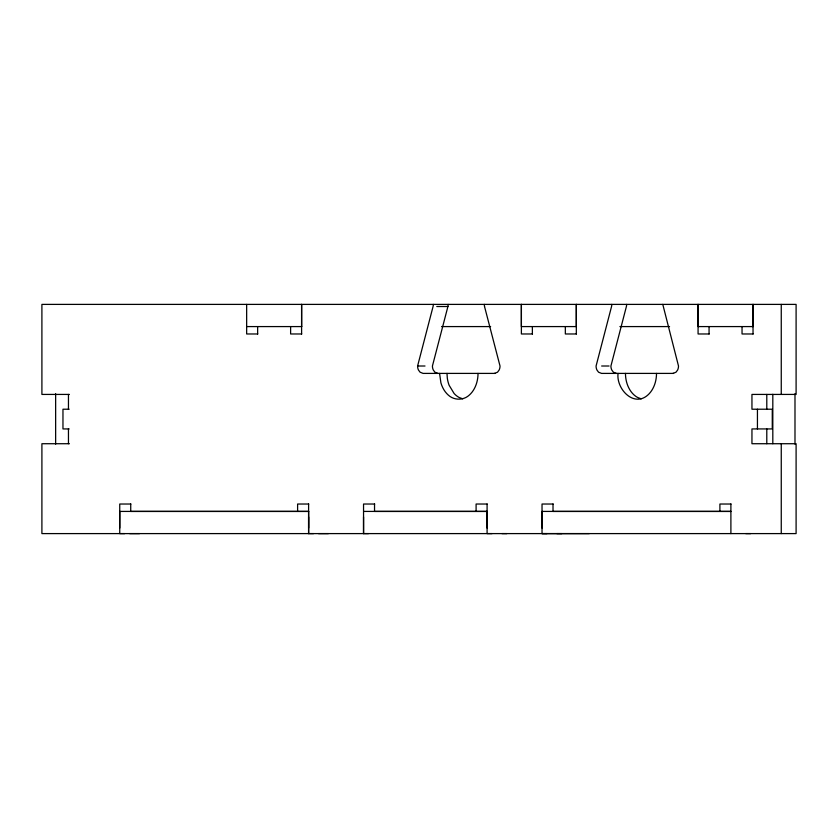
<?xml version="1.0" encoding="UTF-8"?>
<svg xmlns="http://www.w3.org/2000/svg" width="838" height="838" viewBox="0 0 838 838"><rect width="100%" height="100%" fill="white"/><g stroke="black" fill="none" stroke-linecap="round" stroke-linejoin="round"><path stroke-width="1.26" d="M68.454 409.216L68.465 394.426M301.607 333.974L301.607 304.404L301.607 326.579M313.548 533.607L308.604 533.596L308.604 516.962M368.49 533.607L363.545 533.596L363.545 516.962M487.088 504.026L487.088 533.596L492.032 533.607M546.973 533.607L542.029 533.596L542.029 504.026L553.164 504.026M576.324 333.974L576.324 304.404L576.324 326.579M753.027 333.974L753.027 304.404L753.027 326.579M766.791 443.721L766.791 428.93M495.069 373.402L423.085 373.402L420.079 372.198L418.487 370.061A7.448 5.531 90 0 1 417.596 366.007L433.068 306.519A7.385 5.489 90 0 0 433.298 304.393M448.131 304.393A7.385 5.489 -90 0 1 447.911 306.519L432.429 366.007A7.448 5.541 -90 0 0 433.33 370.061L434.922 372.198L437.928 373.402M494.514 373.402L497.521 372.198L499.113 370.061A7.416 5.51 -90 0 0 500.014 366.007L484.532 306.519M672.998 373.402L676.004 372.198L677.596 370.061A7.395 5.489 -90 0 0 678.497 366.007L662.785 304.393M436.776 306.519L447.911 306.519M246.655 326.579L301.743 326.579M441.563 326.579L490.628 326.579M576.471 326.579L521.383 326.579L521.383 304.404L521.383 333.974L532.518 333.974M619.9 326.579L669.562 326.579M753.163 326.579L698.075 326.579L698.075 304.404L698.075 333.974L709.21 333.974M257.79 333.974L246.655 333.974L246.655 304.393M301.743 333.974L290.618 333.974L290.618 326.579M576.471 333.974L565.336 333.974L565.336 326.579M753.163 333.974L742.039 333.974L742.039 326.579M417.596 366.007L425.013 366.007M601.642 366.007L609.058 366.007M673.553 373.402L601.569 373.402L598.562 372.198L596.97 370.061A7.448 5.541 -90 0 1 596.08 366.007L611.551 306.519A7.385 5.489 90 0 0 611.782 304.393M69.397 394.426L41.91 394.426L41.9 304.393L796.1 304.393L796.1 394.426L751.948 394.426L751.958 409.216L772.28 409.216L772.28 428.93L751.958 428.93L751.948 443.721L796.1 443.721L796.1 533.596L41.9 533.596L41.91 443.721L69.397 443.721M69.156 409.216L62.965 409.216L62.965 428.93L69.156 428.93M130.875 504.026L119.74 504.026L119.74 533.596L124.684 533.607M308.74 504.026L297.605 504.026L297.605 511.421M374.68 504.026L363.545 504.026L363.545 533.596M487.224 504.026L476.099 504.026L476.099 511.421M731.029 504.026L719.905 504.026L719.905 511.421M308.74 511.421L130.728 511.421L130.728 504.026M487.224 511.421L374.534 511.421L374.534 504.026M731.029 511.421L553.017 511.421L553.017 504.026M363.545 511.421L487.088 511.421L487.088 528.055M730.893 511.421L542.029 511.421L542.029 528.055M129.639 533.607L139.527 533.607M318.492 533.607L328.391 533.607M542.029 533.596L589.25 533.607M745.736 533.596L750.68 533.607M501.931 533.596L506.875 533.607M556.872 533.596L561.816 533.607M616.412 373.402L613.406 372.198L611.813 370.061A7.448 5.531 90 0 1 610.923 366.007L626.395 306.519A7.385 5.478 -90 0 0 626.615 304.393M641.206 398.846L637.624 397.474A26.03 19.347 -90 0 1 629.778 389.722L628.615 387.565A25.716 19.106 -90 0 1 625.797 378.116A26.072 19.368 90 0 1 625.473 373.402M462.723 398.846L459.14 397.474A26.104 19.4 -90 0 1 454.102 393.493L449.137 385.291A25.664 19.075 90 0 1 447.314 378.116L446.989 373.402M618.056 373.402C616.077 388.675 633.57 407.718 647.805 395.065A25.873 19.222 -90 0 0 656.51 373.402M439.573 373.402L440.924 382.935A25.905 19.253 -90 0 0 448.278 395.065C454.049 400.522 463.55 400.522 469.322 395.065A25.873 19.222 -90 0 0 478.027 373.402M766.791 394.426L766.791 409.216M68.454 428.93L68.465 443.721M794.99 393.682L794.99 444.13M781.257 304.393L781.257 394.426M781.257 443.721L781.257 533.596M772.814 394.3L772.814 443.721M757.437 409.216L757.437 428.93M730.893 504.026L730.893 533.596M709.063 326.579L709.063 333.974M532.371 326.579L532.371 333.974M308.604 528.055L308.604 511.421L119.74 511.421L119.74 528.055M308.604 504.026L308.604 533.596M257.643 326.579L257.643 333.974M55.643 393.682L55.643 444.13M484.542 306.519A7.385 5.489 90 0 1 484.312 304.393"/></g></svg>
